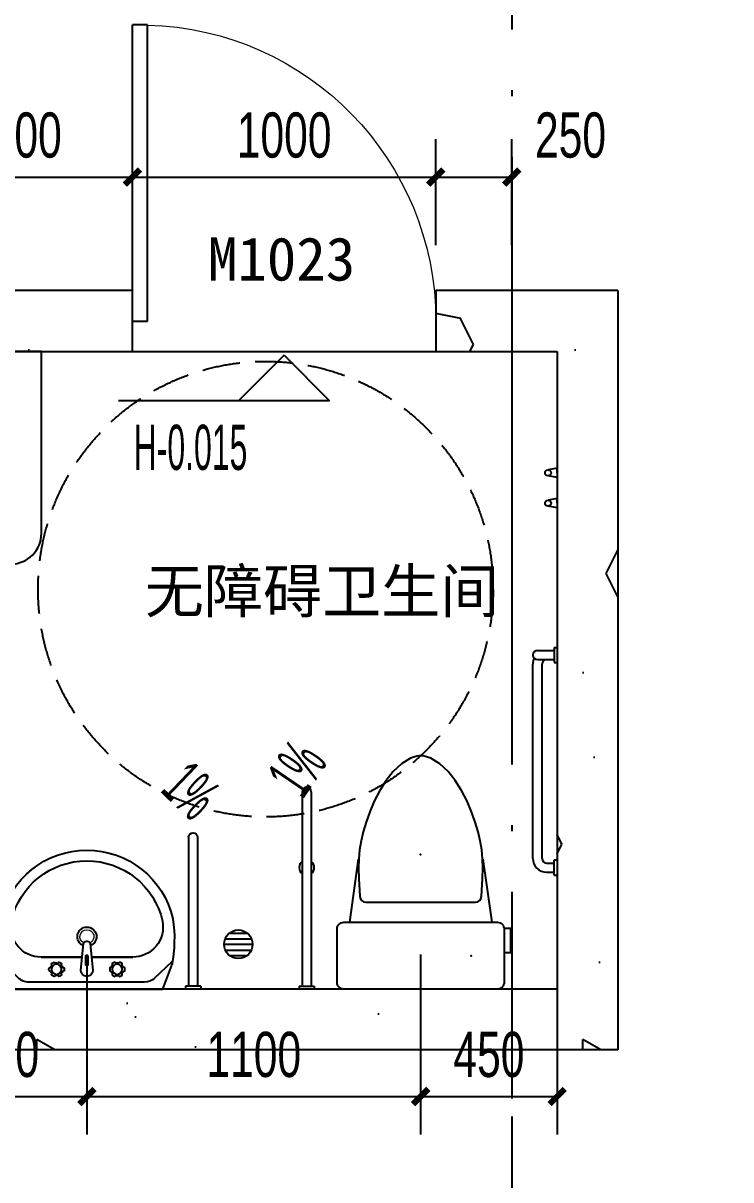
# Model space of a CAD drawing. Extents: x -26219 to 315419, y -160410 to -120810.
# Drawn here: x 253416 to 255749, y -152678 to -148869 of the extents above; entities that cross this region are included whole.
import ezdxf
from ezdxf.xclip import XClip

# ---------------------------------------------------------------- set-up
doc = ezdxf.new("R2010")
doc.units = 0
doc.header["$LTSCALE"] = 1000
doc.header["$MEASUREMENT"] = 0
doc.header["$XCLIPFRAME"] = 0
doc.linetypes.add('104-14# 核心筒$0$DASH', pattern=[0.35, 0.25, -0.1])
doc.linetypes.add('104-14# 核心筒$2$DOTE', pattern=[2.42, 2, -0.2, 0.02, -0.2])
for name, color, linetype in [('$0$$0$$0$A-DIM_SYMB', 3, 'Continuous'), ('$0$$0$$0$PUB_TEXT', 7, 'Continuous'), ('01-标注_尺寸', 124, 'Continuous'), ('01-标注_标高', 200, 'Continuous'), ('02-TEXT_标注', 130, 'Continuous'), ('02-TEXT_门窗', 151, 'Continuous'), ('104-14# 核心筒$0$A-C_门', 150, 'Continuous'), ('104-14# 核心筒$0$A-I_卫-洁具', 241, 'Continuous'), ('104-14# 核心筒$0$A-TECH_水', 3, 'Continuous'), ('104-14# 核心筒$0$A_STR-砌块墙', 121, 'Continuous'), ('104-14# 核心筒$2$01-标注_轴线坐标', 132, 'Continuous'), ('104-14# 核心筒$2$05-填充_天正', 26, 'Continuous'), ('104-14# 核心筒$2$A_AXIS-轴线', 36, '104-14# 核心筒$2$DOTE')]:
    doc.layers.add(name, color=color, linetype=linetype)
doc.styles.add('_TCH_DIM', font='ros.shx', dxfattribs={"width": 0.75, "bigfont": 'jd.shx'})
doc.styles.add('_TCH_DIM_T3', font='ros.shx', dxfattribs={"width": 0.705882, "bigfont": 'jd.shx'})
doc.styles.add('_TCH_WINDOW', font='STXIHEI_0.TTF')
doc.styles.get("Standard").update_dxf_attribs({"font": 'STXIHEI_0.TTF'})
doc.dimstyles.new('_TCH_ARCH&&50', dxfattribs={"dimtxt": 148.75, "dimasz": 50, "dimexe": 125, "dimexo": 150, "dimgap": 63.125, "dimtad": 1, "dimdec": 0, "dimzin": 0, "dimdsep": 46, "dimtxsty": '_TCH_DIM_T3', "dimblk": 'ARCHTICK', "dimcen": 0.09, "dimclrt": 7, "dimazin": 2, "dimtfac": 1, "dimtdec": 0, "dimtix": 1, "dimtmove": 2, "dimatfit": 3, "dimfxl": 0, "dimtolj": 1, "dimtzin": 0, "dimarcsym": 0})
pattern_1 = [(0, (531, -549), (900, 1800), [0, -1800]), (0, (-522, -792), (900, 1800), [0, -1800]), (0, (63, -810), (900, 1800), [0, -1800]), (0, (702, -279), (900, 1800), [0, -1800]), (0, (-45, -900), (900, 1800), [0, -1800]), (0, (882, 855), (900, 1800), [0, -1800]), (0, (333, 711), (900, 1800), [0, -1800]), (0, (621, 486), (900, 1800), [0, -1800]), (0, (-846, 450), (900, 1800), [0, -1800]), (0, (36, 369), (900, 1800), [0, -1800]), (0, (-306, -90), (900, 1800), [0, -1800]), (0, (-288, -765), (900, 1800), [0, -1800]), (0, (387, -837), (900, 1800), [0, -1800]), (0, (882, -45), (900, 1800), [0, -1800]), (0, (-801, -324), (900, 1800), [0, -1800]), (0, (-648, -18), (900, 1800), [0, -1800]), (0, (54, -144), (900, 1800), [0, -1800]), (0, (-198, -405), (900, 1800), [0, -1800]), (0, (-342, 189), (900, 1800), [0, -1800]), (0, (-117, 864), (900, 1800), [0, -1800]), (0, (-729, -702), (900, 1800), [0, -1800]), (0, (261, 495), (900, 1800), [0, -1800]), (0, (-576, 522), (900, 1800), [0, -1800]), (0, (-720, 756), (900, 1800), [0, -1800]), (130.60129, (771.43, 291.43), (-4499.99995, 5400.00002), [79.025, -33111.333]), (18.43495, (642.86, 325.71), (4500, 1800), [81.316, -11302.884]), (90, (642.9, 248.6), (900, 1800), [77.143, -3522.857]), (161.56505, (720, 222.86), (-4500, 1799.9999), [81.316, -11302.884]), (53.1301, (720, 222.86), (900, 1800), [85.714, -8914.285]), (135, (788.6, -694.3), (-900, 1800), [72.73, -5018.438]), (45, (685.7, -694.3), (900, 1800), [72.73, -5018.438]), (135, (737.14, -745.7), (-900, 1800), [72.73, -5018.438]), (45, (737.14, -745.7), (900, 1800), [72.73, -5018.438]), (116.565, (-77.1, 514.3), (-0.0002, 3600), [95.83, -1916.63]), (180, (-120, 600), (-900, 1800), [102.857, -1697.143]), (63.435, (-265.7, 514.3), (8e-06, 3600), [95.83, -1916.63]), (116.565, (-222.9, 428.6), (-0.0002, 3600), [95.83, -1916.63]), (0, (-222.9, 428.6), (900, 1800), [102.857, -1697.143]), (63.435, (-120, 428.6), (8e-06, 3600), [95.83, -1916.63]), (107.10273, (600, -94.286), (-2699.999897, 9000.000015), [116.584, -48848.707]), (143.97263, (565.71, 17.14), (-17099.99978, 12599.99999), [116.584, -24366.06]), (180, (471.4, 85.7), (-900, 1800), [111.43, -1688.57]), (36.02737, (265.71, 17.14), (17099.99987, 12599.99986), [116.584, -24366.06]), (71.56505, (231.43, -85.7), (2700, 9000), [108.42, -11275.778]), (107.10273, (265.714, -197.14), (-2699.999897, 9000.000015), [116.584, -48848.707]), (143.97263, (360, -265.71), (-17099.99978, 12599.99999), [116.584, -24366.06]), (0, (360, -265.7), (900, 1800), [111.43, -1688.57]), (36.02737, (471.43, -265.71), (17099.99987, 12599.99986), [116.584, -24366.06]), (71.56505, (565.71, -197.14), (2700, 9000), [108.42, -11275.778]), (150.25512, (617.14, 745.71), (-2700, 1800), [69.105, -14442.96]), (90, (557.1, 711.4), (900, 1800), [68.57, -3531.428]), (29.74488, (557.14, 711.43), (2700, 1800), [69.105, -14442.96]), (116.565, (197.1, -531.4), (-0.0002, 3600), [95.83, -1916.63]), (168.69007, (154.29, -445.71), (-8100, 1799.99995), [87.412, -18269.056]), (41.185925, (0, -488.57), (22499.999864, 19799.99983), [91.116, -38177.406]), (90, (0, -574.3), (900, 1800), [85.714, -3514.285]), (138.81407, (68.57, -634.286), (-22499.9996, 19800.000126), [91.116, -38177.406]), (16.69924, (68.57, -634.286), (29699.99978, 8999.999906), [89.488, -37495.613]), (60.9454, (154.29, -608.57), (900, 1799.999984), [88.248, -36976.018]), (109.98311, (-557.14, 222.86), (-4500.000017, 12599.999967), [100.326, -42036.592]), (155.556045, (-591.43, 317.14), (-11700.000045, 5399.99989), [103.57, -43395.394]), (24.443955, (-780, 317.14), (11700.000006, 5399.999974), [103.57, -43395.394]), (70.01689, (-814.286, 222.86), (4500.000014, 12599.99997), [100.326, -42036.592]), (109.98311, (-780, 128.57), (-4500.000017, 12599.999967), [100.326, -42036.592]), (160.0169, (-685.71, 94.29), (-4500, 1799.99992), [100.326, -20968.132]), (19.9831, (-685.71, 94.29), (4499.99998, 1800), [100.326, -20968.132]), (70.01689, (-591.43, 128.57), (4500.000014, 12599.99997), [100.326, -42036.592]), (122.00538, (111.43, 60), (-900.00012, 1799.9999), [80.863, -16900.302]), (18.43495, (-8.57, 102.86), (4500, 1800), [81.316, -11302.884]), (90, (-8.6, 25.7), (900, 1800), [77.143, -3522.857]), (161.56505, (68.57, 0), (-4500, 1799.9999), [81.316, -11302.884]), (54.46232, (68.57, 0), (6299.99999, 8999.99999), [73.734, -30894.635]), (116.565, (-411.4, -377.1), (-0.0002, 3600), [95.83, -1916.63]), (180, (-454.3, -291.4), (-900, 1800), [94.286, -1705.714]), (59.03624, (-600, -377.14), (900, 1800), [99.96, -20891.466]), (120.96376, (-548.57, -462.86), (-900.00012, 1799.99992), [99.96, -20891.466]), (0, (-548.6, -462.9), (900, 1800), [94.286, -1705.714]), (63.435, (-454.3, -462.9), (8e-06, 3600), [95.83, -1916.63])]

# ---------------------------------------------------------------- blocks, each defined once
blk = doc.blocks.new('104-14# 核心筒$0$shshj')
for p, q in [((0, 0), (0, 15)), ((0, 15), (30, 10)), ((0, 0), (0, -15)), ((0, -15), (30, -10))]:
    blk.add_line(p, q)
blk.add_circle((30, 0), 10)
blk = doc.blocks.new('104-14# 核心筒$0$残疾人洗脸盆')
for p, q in [((-250.4, 0), (-279.8, -78.5)), ((-250.4, 0), (250.4, 0)), ((250.4, 0), (279.8, -78.5)), ((-375, -10), (-375, 0)), ((-375, -10), (-325, -10)), ((-365, -500), (-365, -10)), ((-335, -500), (-335, -10)), ((-325, -10), (-325, 0)), ((-226.7, -37.5), (-282.6, -94.2)), ((188.9, -22.5), (-191, -22.5)), ((223.1, -36.1), (281.2, -90.6)), ((325, -10), (325, 0)), ((375, -10), (325, -10)), ((335, -500), (335, -10)), ((365, -500), (365, -10)), ((375, -10), (375, 0)), ((-151.1, -105.2), (-17.6, -105.2)), ((-15.5, -105.2), (-151.1, -105.2)), ((15.5, -105.2), (150.8, -105.2)), ((150.8, -105.2), (15.7, -105.2))]:
    blk.add_line(p, q)
at = {"color": 8}
for points in [[(-107.9, -88.7), (-104.1, -85.4, 0.099259), (-95.9, -85.4), (-92.1, -88.7, 0.101021), (-83.4, -83.7), (-84.4, -78.8, 0.099259), (-80.3, -71.7), (-75.5, -70, 0.101021), (-75.5, -60), (-80.3, -58.3, 0.099259), (-84.4, -51.2), (-83.4, -46.3, 0.101021), (-92.1, -41.3), (-95.9, -44.6, 0.099259), (-104.1, -44.6), (-107.9, -41.3, 0.101021), (-116.6, -46.3), (-115.6, -51.2, 0.099259), (-119.7, -58.3), (-124.5, -60, 0.101021), (-124.5, -70), (-119.7, -71.7, 0.099259), (-115.6, -78.8), (-116.6, -83.7, 0.101021)], [(107.9, -88.7), (104.1, -85.4, -0.099259), (95.9, -85.4), (92.1, -88.7, -0.101021), (83.4, -83.7), (84.4, -78.8, -0.099259), (80.3, -71.7), (75.5, -70, -0.101021), (75.5, -60), (80.3, -58.3, -0.099259), (84.4, -51.2), (83.4, -46.3, -0.101021), (92.1, -41.3), (95.9, -44.6, -0.099259), (104.1, -44.6), (107.9, -41.3, -0.101021), (116.6, -46.3), (115.6, -51.2, -0.099259), (119.7, -58.3), (124.5, -60, -0.101021), (124.5, -70), (119.7, -71.7, -0.099259), (115.6, -78.8), (116.6, -83.7, -0.101021)]]:
    blk.add_lwpolyline(points, format="xyb", close=True, dxfattribs=at)
blk.add_lwpolyline([(-20, -61.8), (-10.9, -148.5, 0.384038), (-1, -157.5), (1, -157.5, 0.384038), (10.9, -148.5), (20, -61.8, 1)], format="xyb", close=True)
blk.add_lwpolyline([(4.5, -109.3), (-4.5, -109.3), (-4.5, -79.3), (4.5, -79.3)], close=True)
for centre in [(-100, -65, 0), (100, -65, 0)]:
    blk.add_circle(centre, 16.7)
for centre, radius, start, end in [((-191, -72.5), 50, 90, 135.4393), ((188.9, -72.5), 50, 46.819, 90), ((171.1, -166), 459.3, 169.0176, 188.175), ((-151.1, -205.2), 100, 90, 190.5602), ((150.8, -205.2), 100, 349.4398, 90), ((-171.1, -166), 459.3, 351.825, 10.9824), ((0, -172.5, 0), 31.6, 111.3597, 68.6403), ((-0.2, -166.7), 255.7, 192.8573, 347.1427), ((-0.2, -166.7), 290.7, 192.8573, 347.1427), ((-350, -500), 15, 180, 0), ((350, -500), 15, 180, 360)]:
    blk.add_arc(centre, radius, start, end)
at = {"color": 8, "lineweight": 13}
blk.add_arc((0, -172.5, 0), 23, 117.3869, 62.6131, dxfattribs=at)
blk = doc.blocks.new('104-14# 核心筒$0$残疾人扶手1')
for p, q in [((-700, -10), (-700, 0)), ((0, -10), (0, 0)), ((-750, -10), (-750, 0)), ((-750, -10), (-700, -10)), ((-740, -65), (-740, -10)), ((-710, -65), (-710, -10)), ((-50, -10), (-50, 0)), ((0, -10), (-50, -10)), ((-40, -35), (-40, -10)), ((-10, -35), (-10, -10)), ((-55, -50), (-695, -50)), ((-55, -80), (-695, -80))]:
    blk.add_line(p, q)
for centre, radius, start, end in [((-695, -35), 15, 180, 270), ((-55, -35), 15, 270, 0), ((-55, -35), 45, 270, 0), ((-725, -65), 15, 180, 0), ((-695, -35), 45, 244.4712, 270)]:
    blk.add_arc(centre, radius, start, end)
blk = doc.blocks.new('104-14# 核心筒$0$残疾人扶手2')
for p, q in [((-10, -50), (-10, 0)), ((-10, 0), (0, 0)), ((-650, -10), (-10, -10)), ((-650, -40), (-10, -40)), ((-10, -50), (0, -50))]:
    blk.add_line(p, q)
for centre, radius, start, end in [((-400, -25, 0), 25, 36.8699, 143.1301), ((-650, -25), 15, 90, 270), ((-400, -25, 0), 25, 216.8699, 323.1301)]:
    blk.add_arc(centre, radius, start, end)
blk = doc.blocks.new('104-14# 核心筒$0$$DorLib2D$00000001')
for p, q in [((0.45, 0.975), (0.5, 0.975)), ((0.45, 0), (0.45, 0.975)), ((0.5, 0), (0.5, 0.975)), ((0.5, 0), (0.45, 0))]:
    blk.add_line(p, q)
at = {"lineweight": 13}
blk.add_arc((0.475, 0), 0.975, 91.4693, 180, dxfattribs=at)
blk = doc.blocks.new('104-14# 核心筒$0$$lvtry$00000206')
at = {"color": 0}
for points in [[(-253.2, -220.1, -0.414214), (-275.2, -198.1), (-275.2, -22, -0.414214), (-253.2, 0), (253.2, 0, -0.414214), (275.2, -22), (275.2, -198.1, -0.414214), (253.2, -220.1)], [(180.6, -286.2), (-180.6, -286.2, 0.39219), (-200.5, -304.7), (-202.1, -325.7), (-204.2, -363.5), (-204.9, -397.6), (-204, -429), (-201.3, -458.9), (-196.5, -488.3), (-189.5, -518.3), (-180, -549.9), (-167.8, -583.9), (-152.8, -619.1), (-135, -653.9), (-114.2, -687), (-90.4, -716.7), (-63.4, -741.5), (-33.4, -759.9), (-12.1, -766.7, 0.15433), (12.1, -766.7), (33.4, -759.9), (63.4, -741.5), (90.4, -716.7), (114.2, -687), (135, -653.9), (152.8, -619.1), (167.8, -583.9), (180, -549.9), (189.5, -518.3), (196.5, -488.3), (201.3, -458.9), (204, -429), (204.9, -397.6), (204.2, -363.5), (202.1, -325.7), (200.5, -304.7, 0.39219)]]:
    blk.add_lwpolyline(points, format="xyb", close=True, dxfattribs=at)
blk.add_lwpolyline([(-275.2, -120.5), (-297.2, -120.5), (-297.2, -199.8), (-275.2, -199.8)], close=True, dxfattribs=at)
for points in [[(-205.5, -428.1), (-235, -220.1)], [(205.5, -428.1), (235, -220.1)]]:
    blk.add_lwpolyline(points, dxfattribs=at)
for p in [(-166.1, -109.4), (0.9, -443.1)]:
    blk.add_point(p, dxfattribs=at)
blk = doc.blocks.new('104-14# 核心筒$0$$TwtSys$00000141')
for p, q in [((-94.2, 7.7), (-10.1, 91.8)), ((-94.2, 7.7), (-10.1, 91.8)), ((-87.2, -35.1), (35.1, 87.2)), ((-87.2, -35.1), (35.1, 87.2)), ((-66.5, -66.5), (66.5, 66.5)), ((-66.5, -66.5), (66.5, 66.5)), ((-32.4, -87.1), (87.6, 32.9)), ((-32.4, -87.1), (87.6, 32.9)), ((11.4, -92.3), (92.3, -11.4)), ((11.4, -92.3), (92.3, -11.4))]:
    blk.add_line(p, q)
blk.add_circle((0, 0), 94)
blk.add_circle((0, 0), 94)
blk = doc.blocks.new('104-14# 核心筒')
at = {"layer": '104-14# 核心筒$2$05-填充_天正'}
h = blk.add_hatch(dxfattribs=at)
h.set_pattern_fill('加气混凝土', color=256, scale=150, style=0)
h.set_pattern_definition(pattern_1)
h.paths.add_polyline_path([(102450, 14600), (103150, 14600), (103150, 14800), (102350, 14800), (102350, 14666.7)])
h = blk.add_hatch(dxfattribs=at)
h.set_pattern_fill('加气混凝土', color=256, scale=150, style=0)
h.set_pattern_definition(pattern_1)
h.paths.add_polyline_path([(104750, 14800), (104150, 14800), (104150, 14600), (104550, 14600)])
h = blk.add_hatch(dxfattribs=at)
h.set_pattern_fill('加气混凝土', color=256, scale=150, style=0)
h.set_pattern_definition(pattern_1)
h.paths.add_polyline_path([(104750, 14800), (104550, 14600), (104550, 12500), (104750, 12300)])
h = blk.add_hatch(dxfattribs=at)
h.set_pattern_fill('加气混凝土', color=256, scale=150, style=0)
h.set_pattern_definition(pattern_1)
h.paths.add_polyline_path([(104750, 12300), (104550, 12500), (102450, 12500), (102350, 12433.3), (102350, 12300)])
at = {"layer": '104-14# 核心筒$0$A-C_门'}
blk.add_line((103150, 14600), (104150, 14600), dxfattribs=at)
at = {"layer": '104-14# 核心筒$0$A-I_卫-洁具', "ltscale": 0.1}
blk.add_lwpolyline([(102450, 14600), (102450, 13900), (102750, 13900, 0.414214), (102850, 14000), (102850, 14600)], format="xyb", close=True, dxfattribs=at)
at = {"layer": '104-14# 核心筒$0$A-I_卫-洁具', "linetype": '104-14# 核心筒$0$DASH', "ltscale": 0.5}
blk.add_circle((103588.9, 13816.9), 750, dxfattribs=at)
at = {"layer": '104-14# 核心筒$0$A_STR-砌块墙'}
for p, q in [((103150, 14800), (102350, 14800)), ((103150, 14600), (103150, 14800)), ((104750, 14800), (104150, 14800)), ((104150, 14800), (104150, 14600)), ((104750, 14800), (104750, 12300)), ((102450, 14600), (103150, 14600)), ((104150, 14600), (104550, 14600)), ((104550, 14600), (104550, 12500)), ((104550, 12500), (102450, 12500)), ((104750, 12300), (102350, 12300))]:
    blk.add_line(p, q, dxfattribs=at)
at = {"layer": '104-14# 核心筒$2$A_AXIS-轴线'}
for p, q in [((104400, 54018.4), (104400, -8545.1)), ((-24839, 7700), (120259.9, 7700))]:
    blk.add_line(p, q, dxfattribs=at)
at = {"layer": '104-14# 核心筒$0$A-C_门', "xscale": -1000, "yscale": 1000, "zscale": 200, "rotation": 359.9999999999986}
blk.add_blockref('104-14# 核心筒$0$$DorLib2D$00000001', (103650, 14700), dxfattribs=at)
at = {"layer": '104-14# 核心筒$0$A-I_卫-洁具', "ltscale": 0.1}
for name, p, rotation in [('104-14# 核心筒$0$shshj', (104550, 14200), 180), ('104-14# 核心筒$0$shshj', (104550, 14200), 180), ('104-14# 核心筒$0$shshj', (104550, 14100), 180), ('104-14# 核心筒$0$shshj', (104550, 14100), 180), ('104-14# 核心筒$0$残疾人扶手1', (104550, 12875), 270), ('104-14# 核心筒$0$残疾人扶手2', (103749.5, 12500), 270)]:
    blk.add_blockref(name, p, dxfattribs=dict(at, rotation=rotation))
at = {"layer": '104-14# 核心筒$0$A-I_卫-洁具', "rotation": 179.9999999996357}
blk.add_blockref('104-14# 核心筒$0$$lvtry$00000206', (104100, 12500), dxfattribs=at)
at = {"layer": '104-14# 核心筒$0$A-I_卫-洁具', "ltscale": 0.1, "extrusion": (1.71193e-26, 3.22175e-17, -1), "zscale": -1, "rotation": 180}
blk.add_blockref('104-14# 核心筒$0$残疾人洗脸盆', (-103000, 12500), dxfattribs=at)
at = {"layer": '104-14# 核心筒$0$A-TECH_水', "xscale": 0.5, "yscale": 0.5, "zscale": 0.5, "rotation": 315}
blk.add_blockref('104-14# 核心筒$0$$TwtSys$00000141', (103499, 12647.5), dxfattribs=at)
blk = doc.blocks.new('_ArchTick')
at = {"color": 0, "linetype": 'ByBlock', "const_width": 0.4}
blk.add_lwpolyline([(-0.5, -0.5), (0.5, 0.5)], dxfattribs=at)
blk = doc.blocks.new('*D700')
at = {"layer": '01-标注_尺寸', "color": 0, "lineweight": -2, "transparency": 16777216}
for p, q in [((254776, -149600), (254776, -149251.1)), ((255026, -149600), (255026, -149251.1)), ((254776, -149376.1), (255026, -149376.1))]:
    blk.add_line(p, q, dxfattribs=at)
at = {"layer": 'Defpoints', "color": 0, "transparency": 16777216}
for p in [(255026, -149376.1), (254776, -149750), (255026, -149750)]:
    blk.add_point(p, dxfattribs=at)
at = {"layer": '01-标注_尺寸', "color": 0, "lineweight": -2, "transparency": 16777216, "xscale": 50, "yscale": 50, "zscale": 50, "rotation": 180}
blk.add_blockref('_ArchTick', (254776, -149376.1), dxfattribs=at)
at = {"layer": '01-标注_尺寸', "color": 0, "lineweight": -2, "transparency": 16777216, "xscale": 50, "yscale": 50, "zscale": 50}
blk.add_blockref('_ArchTick', (255026, -149376.1), dxfattribs=at)
at = {"layer": '01-标注_尺寸', "color": 7, "transparency": 16777216, "insert": (255220, -149238.6), "char_height": 148.75, "attachment_point": 5, "style": '_TCH_DIM_T3'}
blk.add_mtext('\\A1;250', dxfattribs=at)
blk = doc.blocks.new('*D701')
at = {"layer": '01-标注_尺寸', "color": 0, "lineweight": -2, "transparency": 16777216}
for p, q in [((253776, -149600), (253776, -149251.1)), ((254776, -149600), (254776, -149251.1)), ((253776, -149376.1), (254776, -149376.1))]:
    blk.add_line(p, q, dxfattribs=at)
at = {"layer": 'Defpoints', "color": 0, "transparency": 16777216}
for p in [(254776, -149376.1), (253776, -149750), (254776, -149750)]:
    blk.add_point(p, dxfattribs=at)
at = {"layer": '01-标注_尺寸', "color": 0, "lineweight": -2, "transparency": 16777216, "xscale": 50, "yscale": 50, "zscale": 50, "rotation": 180}
blk.add_blockref('_ArchTick', (253776, -149376.1), dxfattribs=at)
at = {"layer": '01-标注_尺寸', "color": 0, "lineweight": -2, "transparency": 16777216, "xscale": 50, "yscale": 50, "zscale": 50}
blk.add_blockref('_ArchTick', (254776, -149376.1), dxfattribs=at)
at = {"layer": '01-标注_尺寸', "color": 7, "transparency": 16777216, "insert": (254276, -149238.6), "char_height": 148.75, "attachment_point": 5, "style": '_TCH_DIM_T3'}
blk.add_mtext('\\A1;1000', dxfattribs=at)
blk = doc.blocks.new('*D702')
at = {"layer": '01-标注_尺寸', "color": 0, "lineweight": -2, "transparency": 16777216}
for p, q in [((253076, -149600), (253076, -149251.1)), ((253776, -149600), (253776, -149251.1)), ((253076, -149376.1), (253776, -149376.1))]:
    blk.add_line(p, q, dxfattribs=at)
at = {"layer": 'Defpoints', "color": 0, "transparency": 16777216}
for p in [(253776, -149376.1), (253076, -149750), (253776, -149750)]:
    blk.add_point(p, dxfattribs=at)
at = {"layer": '01-标注_尺寸', "color": 0, "lineweight": -2, "transparency": 16777216, "xscale": 50, "yscale": 50, "zscale": 50, "rotation": 180}
blk.add_blockref('_ArchTick', (253076, -149376.1), dxfattribs=at)
at = {"layer": '01-标注_尺寸', "color": 0, "lineweight": -2, "transparency": 16777216, "xscale": 50, "yscale": 50, "zscale": 50}
blk.add_blockref('_ArchTick', (253776, -149376.1), dxfattribs=at)
at = {"layer": '01-标注_尺寸', "color": 7, "transparency": 16777216, "insert": (253426, -149238.6), "char_height": 148.75, "attachment_point": 5, "style": '_TCH_DIM_T3'}
blk.add_mtext('\\A1;700', dxfattribs=at)
blk = doc.blocks.new('*D736')
at = {"layer": '01-标注_尺寸', "color": 0, "lineweight": -2, "transparency": 16777216}
for p, q in [((253076, -151936.7), (253076, -152528.8)), ((253626, -151936.7), (253626, -152528.8)), ((253076, -152403.8), (253626, -152403.8))]:
    blk.add_line(p, q, dxfattribs=at)
at = {"layer": 'Defpoints', "color": 0, "transparency": 16777216}
for p in [(253076, -151786.7), (253626, -151786.7), (253626, -152403.8)]:
    blk.add_point(p, dxfattribs=at)
at = {"layer": '01-标注_尺寸', "color": 0, "lineweight": -2, "transparency": 16777216, "xscale": 50, "yscale": 50, "zscale": 50, "rotation": 180}
blk.add_blockref('_ArchTick', (253076, -152403.8), dxfattribs=at)
at = {"layer": '01-标注_尺寸', "color": 0, "lineweight": -2, "transparency": 16777216, "xscale": 50, "yscale": 50, "zscale": 50}
blk.add_blockref('_ArchTick', (253626, -152403.8), dxfattribs=at)
at = {"layer": '01-标注_尺寸', "color": 7, "transparency": 16777216, "insert": (253351, -152266.3), "char_height": 148.75, "attachment_point": 5, "style": '_TCH_DIM_T3'}
blk.add_mtext('\\A1;550', dxfattribs=at)
blk = doc.blocks.new('*D737')
at = {"layer": '01-标注_尺寸', "color": 0, "lineweight": -2, "transparency": 16777216}
for p, q in [((253626, -151936.7), (253626, -152528.8)), ((254726, -151936.7), (254726, -152528.8)), ((253626, -152403.8), (254726, -152403.8))]:
    blk.add_line(p, q, dxfattribs=at)
at = {"layer": 'Defpoints', "color": 0, "transparency": 16777216}
for p in [(253626, -151786.7), (254726, -151786.7), (254726, -152403.8)]:
    blk.add_point(p, dxfattribs=at)
at = {"layer": '01-标注_尺寸', "color": 0, "lineweight": -2, "transparency": 16777216, "xscale": 50, "yscale": 50, "zscale": 50, "rotation": 180}
blk.add_blockref('_ArchTick', (253626, -152403.8), dxfattribs=at)
at = {"layer": '01-标注_尺寸', "color": 0, "lineweight": -2, "transparency": 16777216, "xscale": 50, "yscale": 50, "zscale": 50}
blk.add_blockref('_ArchTick', (254726, -152403.8), dxfattribs=at)
at = {"layer": '01-标注_尺寸', "color": 7, "transparency": 16777216, "insert": (254176, -152266.3), "char_height": 148.75, "attachment_point": 5, "style": '_TCH_DIM_T3'}
blk.add_mtext('\\A1;1100', dxfattribs=at)
blk = doc.blocks.new('*D738')
at = {"layer": '01-标注_尺寸', "color": 0, "lineweight": -2, "transparency": 16777216}
for p, q in [((254726, -151936.7), (254726, -152528.8)), ((255176, -151936.7), (255176, -152528.8)), ((254726, -152403.8), (255176, -152403.8))]:
    blk.add_line(p, q, dxfattribs=at)
at = {"layer": 'Defpoints', "color": 0, "transparency": 16777216}
for p in [(254726, -151786.7), (255176, -151786.7), (255176, -152403.8)]:
    blk.add_point(p, dxfattribs=at)
at = {"layer": '01-标注_尺寸', "color": 0, "lineweight": -2, "transparency": 16777216, "xscale": 50, "yscale": 50, "zscale": 50, "rotation": 180}
blk.add_blockref('_ArchTick', (254726, -152403.8), dxfattribs=at)
at = {"layer": '01-标注_尺寸', "color": 0, "lineweight": -2, "transparency": 16777216, "xscale": 50, "yscale": 50, "zscale": 50}
blk.add_blockref('_ArchTick', (255176, -152403.8), dxfattribs=at)
at = {"layer": '01-标注_尺寸', "color": 7, "transparency": 16777216, "insert": (254951, -152266.3), "char_height": 148.75, "attachment_point": 5, "style": '_TCH_DIM_T3'}
blk.add_mtext('\\A1;450', dxfattribs=at)

msp = doc.modelspace()

# ---------------------------------------------------------------- linework, layer by layer
at = {"layer": '$0$$0$$0$A-DIM_SYMB'}
for points in [[(254548.3, -151210.5, 0, 0, 0), (254348.1, -151504.9, 40, 0, 0), (254263.8, -151628.9, 0, 0, 0)], [(253705.8, -151318.7, 0, 0, 0), (253907.1, -151511.3, 40, 0, 0), (254015.4, -151615, 0, 0, 0)]]:
    msp.add_lwpolyline(points, format="xyseb", dxfattribs=at)
at = {"layer": '01-标注_标高'}
for p, q in [((254276, -149962.9), (254126, -150112.9)), ((254276, -149962.9), (254426, -150112.9)), ((254426, -150112.9), (253729.7, -150112.9))]:
    msp.add_line(p, q, dxfattribs=at)
at = {"layer": '104-14# 核心筒$2$01-标注_轴线坐标'}
msp.add_line((255026, -152469.9), (255026, -153669.9), dxfattribs=at)

# ---------------------------------------------------------------- block references
ref = msp.add_blockref('104-14# 核心筒', (201591, -159600))
XClip(ref).set_block_clipping_path([(32000, 6700), (42400, 18198.7390783391)])
ref = msp.add_blockref('104-14# 核心筒', (150626, -164550))
XClip(ref).set_block_clipping_path([(94550.0000000024, 12139.8027840568), (105750.0000113929, 22499.9999875159)])

# ---------------------------------------------------------------- texts
at = {"layer": '$0$$0$$0$PUB_TEXT', "style": '_TCH_DIM', "width": 0.529412}
for rotation, p in [(55.782, (254336.8, -151428.2)), (316.2667, (253863.7, -151397.1))]:
    msp.add_text('1%', height=148.75, rotation=rotation, dxfattribs=at).set_placement(p)
at = {"layer": '02-TEXT_标注', "style": '_TCH_DIM', "width": 0.529412}
msp.add_text('H-0.015', height=148.75, dxfattribs=at).set_placement((253780.1, -150340.4))
at = {"layer": '02-TEXT_标注'}
msp.add_text('无障碍卫生间', height=142.71, dxfattribs=at).set_placement((253817.2, -150810.6))
at = {"layer": '02-TEXT_门窗', "style": '_TCH_WINDOW'}
msp.add_text('M1023', height=142.71, dxfattribs=at).set_placement((254024.9, -149716.9))

# ---------------------------------------------------------------- dimensions: what is measured, and where the dimension line sits
at = {"layer": '01-标注_尺寸'}
for p1, p2, distance, picture, middle in [((253076, -149750), (253776, -149750), 373.8, '*D702', (253426, -149238.6)), ((253776, -149750), (254776, -149750), 373.8, '*D701', (254276, -149238.6)), ((253076, -151786.7), (253626, -151786.7), -617.1, '*D736', (253351, -152266.3)), ((253626, -151786.7), (254726, -151786.7), -617.1, '*D737', (254176, -152266.3)), ((254726, -151786.7), (255176, -151786.7), -617.1, '*D738', (254951, -152266.3))]:
    dim = msp.add_aligned_dim(p1=p1, p2=p2, distance=distance, dimstyle='_TCH_ARCH&&50', dxfattribs=at)
    dim.commit()
    dim.dimension.update_dxf_attribs({"geometry": picture, "text_midpoint": middle})
dim = msp.add_linear_dim(base=(255026, -149376.1), p1=(254776, -149750), p2=(255026, -149750), angle=0, dimstyle='_TCH_ARCH&&50', dxfattribs=at)
dim.commit()
dim.dimension.update_dxf_attribs({"geometry": '*D700', "text_midpoint": (255220, -149238.6), "dimtype": 161})

doc.saveas('drawing.dxf')
